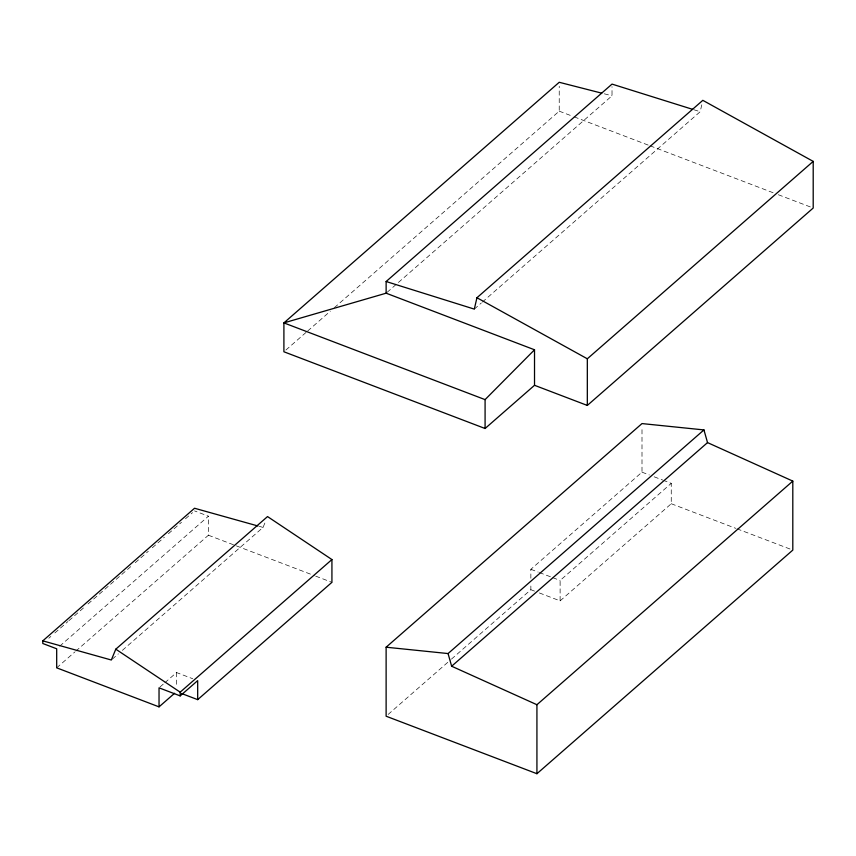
<?xml version="1.0" encoding="UTF-8"?>
<svg xmlns="http://www.w3.org/2000/svg" width="856" height="856" viewBox="0 0 856 856"><rect width="100%" height="100%" fill="white"/><g stroke="black" fill="none" stroke-linecap="round" stroke-linejoin="round"><path stroke-width="0.64" stroke-dasharray="4.28 3.21" d="M482.335 302.093L700.187 111.708L702.23 102.859M122.376 650.357L263.049 527.403L266.034 520.191M285.883 350.04L306.651 331.893M307.636 331.037L330.373 311.156M334.354 307.689L559.225 111.162L559.225 86.221M387.137 292.313L612.019 95.786L612.019 86.702M48.824 638.223L50.836 636.468M54.859 632.958L67.924 621.542M68.929 620.664L83.995 607.493M88.018 603.972L131.225 566.212M135.248 562.702L148.313 551.285M152.325 547.776L164.384 537.236M168.407 533.727L181.472 522.31M185.484 518.79L192.525 512.648M59.706 646.162L208.425 516.189L194.537 510.893M56.689 667.83L74.782 652.026M75.788 651.138L208.425 535.225L208.425 516.189M474.31 309.112L481.329 302.971M112.329 659.131L118.353 653.866M160.008 686.983L163.892 683.58M164.866 682.735L176.529 672.548L192.707 678.712M530.859 578.228L530.859 569.304L642 472.17L642 427.519M388.132 714.439L450.449 659.987M451.454 659.109L530.859 589.709L530.859 583.332M539.387 592.962L560.113 600.869L560.113 580.464L671.254 483.33L663.946 480.537M560.113 600.869L671.254 503.735L671.254 483.33M604.293 93.807L612.019 95.786M259.24 526.344L263.049 527.403M693.884 109.739L700.187 111.708M559.225 111.162L572.921 116.384M574.162 116.855L648.859 145.349M650.111 145.82L773.364 192.835M778.339 194.729L810.707 207.077M642 472.17L649.308 474.952M654.187 476.813L662.726 480.066M671.254 503.735L735.753 528.334M736.995 528.805L790.334 549.145M530.859 569.304L538.167 572.086M539.387 572.557L551.574 577.201M552.794 577.672L560.113 580.464M530.859 589.709L534.508 591.1M208.425 535.225L314.462 575.66M315.704 576.142L331.925 582.326M176.529 672.548L176.529 686.501"/><path stroke-width="1.28" d="M534.519 385.296L587.323 405.434L813.2 208.029L813.2 161.388L702.819 100.334L476.942 297.738L474.31 309.112L386.131 281.517L386.131 293.191L534.519 349.783L534.519 385.296L485.085 428.503L283.903 351.773L283.903 322.894L559.225 82.283L601.715 93.154M181.504 693.478L197.683 699.641L331.925 582.326L331.925 559.557L267.532 516.575L115.795 649.18L111.323 660.008L42.8 640.855L42.8 643.498L56.689 648.795L56.689 667.83L159.034 706.863L174.581 693.274M485.085 428.503L485.085 399.624L534.519 349.783M386.131 281.517L612.019 84.102L692.622 109.343M42.8 640.855L194.537 508.25L257.977 525.991M159.034 706.863L159.034 687.828L180.188 695.896L180.188 692.162L331.925 559.557M180.188 695.896L197.683 680.616L197.683 699.641M587.323 405.434L587.323 358.792L813.2 161.388M386.12 647.211L642 423.581L703.942 429.926L707.527 442.606L792.806 481.104L792.806 550.098L536.926 773.717L386.12 716.205L386.12 647.211L448.062 653.556L703.942 429.926M792.806 481.104L536.926 704.723L451.647 666.225L707.527 442.606M386.131 293.191L283.903 322.894L485.085 399.624M476.942 297.738L587.323 358.792M115.795 649.18L180.188 692.162M448.062 653.556L451.647 666.225M536.926 704.723L536.926 773.717"/></g></svg>
